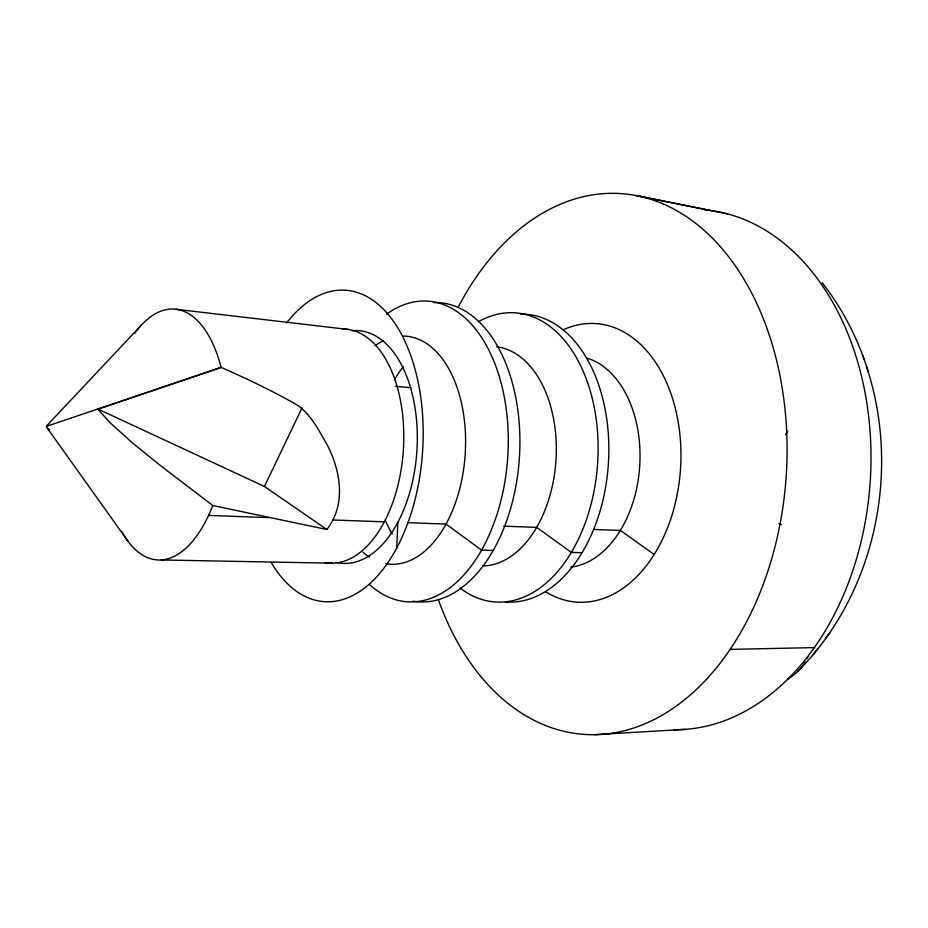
<?xml version="1.0" encoding="UTF-8"?>
<svg xmlns="http://www.w3.org/2000/svg" width="928" height="928" viewBox="0 0 928 928"><rect width="100%" height="100%" fill="white"/><g stroke="black" fill="none" stroke-linecap="round" stroke-linejoin="round"><path stroke-width="1.39" d="M396.72 548.007L397.868 522.325M97.927 409.26L110.119 422.797L133.18 443.549L159.558 464.893L212.767 505.516L326.853 529.517A81.467 69.368 27.6 0 0 332.92 519.97C344.775 496.503 339.045 468.489 327.77 445.974C319.452 431.508 311.414 415.06 297.644 405.269C289.919 400.873 282.1 396.639 274.212 392.544A751.715 502.767 1 0 0 226.757 369.912L221.108 367.418L97.904 409.225M326.853 529.517L264.434 486.469L302.064 407.821M797.732 671.431C875.429 593.63 900.937 471.076 866.787 367.407M785.506 434.559L787.779 431.044M813.218 654.6L817.324 649.252M826.001 637.826L829.713 632.977M46.748 427.054L46.841 425.998M46.62 425.929L141.311 325.171M46.62 425.929L46.504 427.031L128.018 541.268M46.91 426.196L221.108 367.418M594.651 734.674L684.864 729.373M730.116 649.391L814.413 647.593M161.356 559.967L332.537 563.192M493.255 550.455L481.632 550.165L446.066 524.076L407.786 522.684M582.1 552.705L571.381 552.438L536.697 527.382L503.765 526.176M208.568 515.434L268.378 517.615M332.92 519.97L384.366 521.838M593.514 529.447L620.391 530.422L654.228 554.538M395.432 386.292L411.15 387.788M175.868 309.256L349.009 329.556M710.071 210.436L636.573 195.657L727.413 213.869M778.87 523.717L781.538 524.784M97.672 408.912L264.434 486.469M46.423 426.822L49.346 430.035M822.266 282.843C842.984 309.233 858.377 339.66 868.225 371.687M862.448 354.716L864.038 359.449M458.096 307.4A271.022 183.953 -86.1 0 1 736.658 267.798A271.022 183.953 -86.1 0 1 708.957 676.57A271.022 183.953 -86.1 0 1 438.306 599.546M704.468 209.832A260.466 186.342 -86.1 0 1 870.371 479.057A260.466 186.342 -86.1 0 1 673.705 729.675M805.214 661.884A175.032 93.287 41 0 1 787.953 679.052M808.079 656.467A175.032 93.287 41 0 1 807 658.683M478.407 321.738A144.93 92.58 -86.1 0 1 597.586 463.907A144.93 92.58 -86.1 0 1 460.149 588.085M520.643 314.093A144.234 92.812 -86.1 0 1 608.536 460.949A144.234 92.812 -86.1 0 1 505.656 602.028M586.635 357.999A105.85 70.702 -86.1 0 1 639.578 467.851A105.85 70.702 -86.1 0 1 570.743 567.136M564.05 329.428A139.606 94.25 -86.1 0 1 680.433 469.986A139.606 94.25 -86.1 0 1 545.432 591.6M434.095 302.574A149.93 90.654 -86.1 0 1 519.297 459.186A149.93 90.654 -86.1 0 1 412.983 601.158M392.208 534.029A112.056 68.521 -86.1 0 1 385.143 519.831M394.435 379.784A112.056 68.521 -86.1 0 1 403.309 366.618M496.666 346.77A109.91 69.356 -86.1 0 1 555.965 460.23A109.91 69.356 -86.1 0 1 482.653 565.941M386.454 314.256A150.672 90.329 -86.1 0 1 507.813 455.892A150.672 90.329 -86.1 0 1 370.04 584.965M286.601 322.956A156.09 87.812 -86.1 0 1 405.675 342.908A156.09 87.812 -86.1 0 1 391.929 556.382A156.09 87.812 -86.1 0 1 271.162 562.438M352.106 330.739A116.615 66.48 -86.1 0 1 416.823 451.878A116.615 66.48 -86.1 0 1 336.017 562.298M402.833 336.052A114.295 67.57 -86.1 0 1 465.056 456.17A114.295 67.57 -86.1 0 1 385.77 563.69M369.402 557.102A114.295 67.57 -86.1 0 1 362.929 552.195M375.098 345.692A114.295 67.57 -86.1 0 1 383.276 340.773M342.571 329.022A117.264 66.166 -86.1 0 1 403.216 452.04A117.264 66.166 -86.1 0 1 325.148 562.565M134.514 333.581A125.721 61.283 -86.1 0 1 220.992 366.943M212.767 505.516A125.721 61.283 -86.1 0 1 121.719 531.268"/></g></svg>
